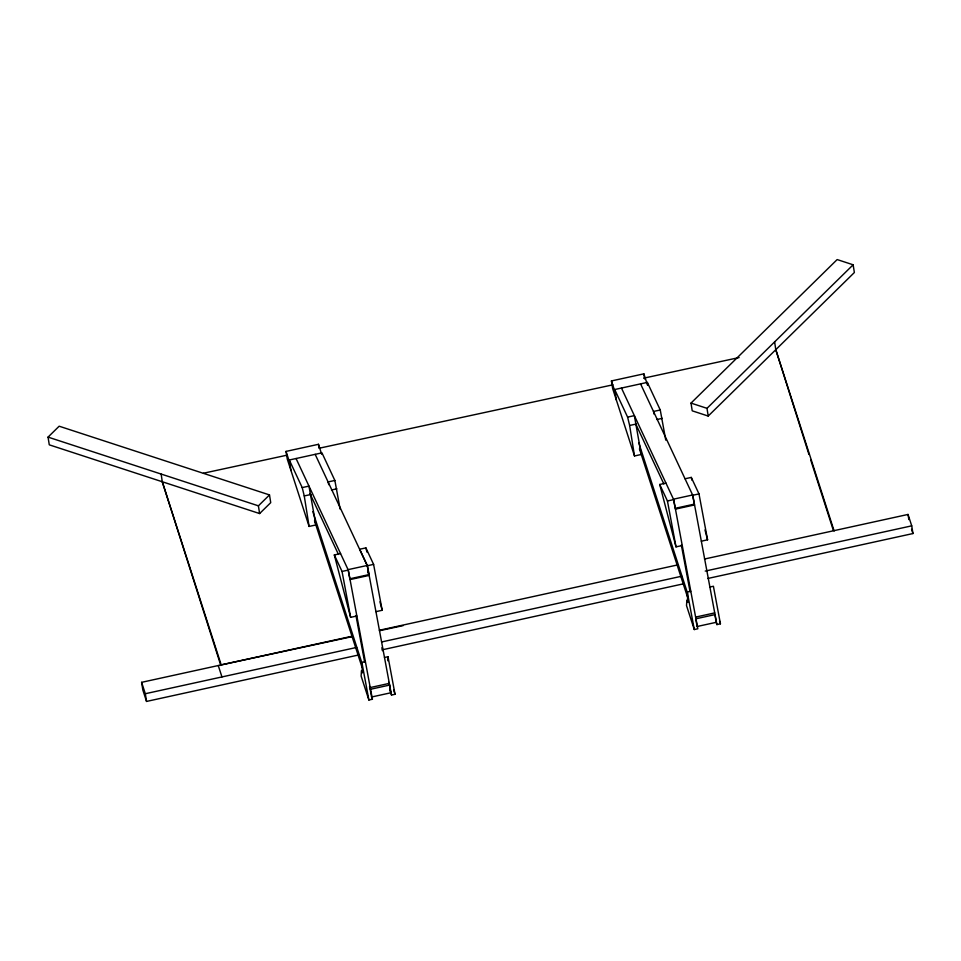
<?xml version="1.0" encoding="UTF-8"?>
<svg xmlns="http://www.w3.org/2000/svg" width="961" height="961" viewBox="0 0 961 961"><rect width="100%" height="100%" fill="white"/><g stroke="black" fill="none" stroke-linecap="round" stroke-linejoin="round"><path stroke-width="1.44" d="M365.396 661.685L361.877 662.453L362.369 672.88L361.48 670.61L361.108 676.027L368.892 700.004L372.412 699.236L348.278 570.077L296.06 458.517M387.788 660.796L388.016 656.723L384.496 657.492M690.791 591.219L687.271 591.988L687.764 602.403L686.863 600.144L686.502 605.562L694.286 629.539L697.806 628.77L673.673 499.612L621.455 388.04M48.05 437.111L59.162 426.203L269.5 494.927L270.726 502.651L259.614 513.558L49.275 444.835L48.05 437.111L258.401 505.834L269.5 494.927M691.007 403.103L837.163 259.566L853.14 264.792L854.365 272.516L708.209 416.053L692.22 410.827L691.007 403.103L706.996 408.329L853.14 264.792M340.134 509.138L334.86 480.452L321.947 452.859L289.297 459.995L302.21 487.587L308.974 486.098L315.881 524.958L309.106 526.436L287.279 459.118L286.042 451.406L318.463 444.306L321.695 454.277M665.757 440.126L660.255 409.987L647.33 382.394L614.692 389.529L627.605 417.11L634.368 415.632L641.263 454.481L634.5 455.97L612.674 388.64L611.436 380.94L643.858 373.841L647.546 385.229M334.86 480.452L328.097 481.929L328.77 484.716M660.255 409.987L653.492 411.464L654.165 414.251M309.106 526.436L304.253 495.936L311.016 494.459M331.485 489.99L336.891 488.801M634.5 455.97L629.635 425.471L636.41 423.981M656.88 419.525L662.285 418.335M375.943 611.652L382.178 610.283L373.601 564.383L365.877 547.89L359.642 549.248L367.366 565.741L391.511 695.055L395.031 694.274L388.016 656.723M356.855 615.989L350.621 617.346L334.32 554.953L340.554 553.584M685.037 478.782L691.271 477.413L698.995 493.906L707.572 539.818L701.338 541.187M682.25 545.512L676.015 546.881L659.714 484.476L665.949 483.107M367.21 565.464L348.098 569.645L349.864 578.786L368.976 574.606L367.21 565.464L315.172 454.349M367.366 565.741L373.601 564.383M334.32 554.953L342.044 571.447L348.278 570.077M640.567 383.871L692.761 495.275L698.995 493.906M659.714 484.476L667.439 500.969L673.673 499.612M350.056 579.591L369.168 575.399L367.703 571.891M675.451 509.114L694.563 504.933M359.03 654.885L146.54 701.434L142.853 690.034L141.615 682.334L351.522 636.35M379.355 630.26L678.106 564.816M704.461 559.038L908.025 514.447L911.725 525.847L912.95 533.547L707.789 578.486M141.615 682.334L145.315 693.722L356.687 647.426M381.589 641.972L681.793 576.204M705.23 571.074L911.725 525.847M382.478 649.756L684.352 583.627M709.891 587.027L713.41 586.258L720.426 623.809L716.906 624.578L715.993 621.755M370.225 687.559L389.337 683.367M695.62 617.094L714.72 612.902M370.453 689.277L389.565 685.085L390.791 692.797L371.679 696.977L369.529 686.43M203.468 473.22L287.111 455.154M319.4 448.186L612.89 384.82M643.714 378.166L739.093 357.564M351.81 636.699L221.198 664.904L162.373 482.086L220.814 665.456M379.691 630.68L403.164 625.611M635.954 424.39L663.847 483.948M309.935 493.51L338.452 554.425M911.569 529.283L912.95 533.547M719.513 620.998L720.426 623.809M638.693 442.613L687.547 593.225M639.437 448.847L687.391 596.673M611.436 380.94L615.136 392.328M393.662 690.07L395.031 694.274M388.64 682.25L389.565 685.085M389.685 689.409L391.511 695.055M312.83 511.66L362.153 663.703M314.499 520.73L361.997 667.138M371.499 696.425L372.412 699.236M286.042 451.406L289.741 462.794M218.255 665.541L221.955 676.94M774.626 341.912L775.779 349.648L834.148 531.025M808.946 454.457L775.779 349.648M810.784 460.175L833.295 530.16M691.271 477.413L692.016 480.248M704.978 529.907L707.572 539.818M365.877 547.89L366.982 552.131M379.955 601.79L382.178 610.283M627.605 417.11L629.635 425.471M302.21 487.587L304.253 495.936M692.761 495.275L716.906 624.578M681.337 545.007L690.058 591.7M687.271 591.988L694.286 629.539M667.439 500.969L676.015 546.881M381.877 647.762L382.418 650.681M355.954 615.472L364.663 662.165M361.877 662.453L368.892 700.004M342.044 571.447L350.621 617.346M908.025 514.447L908.842 519.589M647.33 382.394L647.75 385.025M643.858 373.841L644.675 378.97M614.692 389.529L616.373 400.064M318.463 444.306L319.076 448.162M289.297 459.995L290.979 470.53M145.315 693.722L146.54 701.434M706.996 408.329L708.209 416.053M258.401 505.834L259.614 513.558M161.148 474.097L162.277 481.749M692.605 494.987L673.493 499.179L675.259 508.321L694.371 504.129L692.605 494.987M714.948 614.62L695.848 618.8L697.073 626.512L716.185 622.332L714.948 614.62"/></g></svg>
